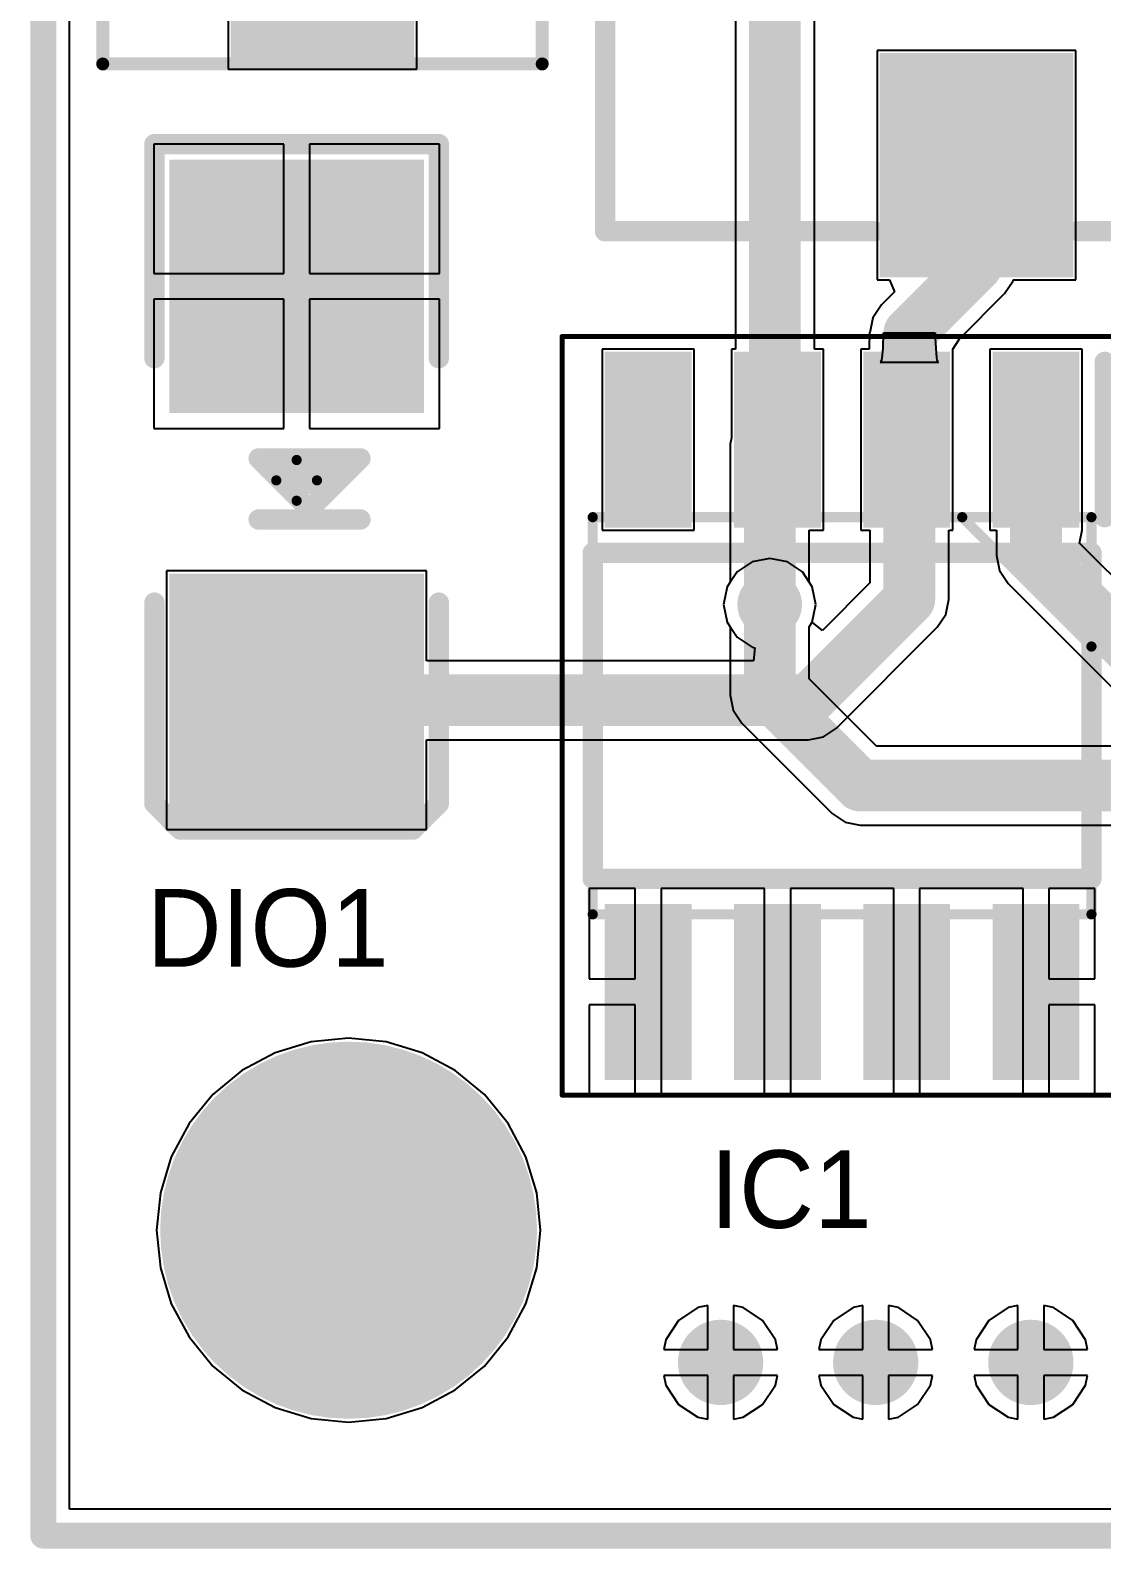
# Model space of a CAD drawing. Header units: millimetres. Extents: x 3.76 to 6.92, y 1.08 to 2.74.
# Drawn here: x 3.758 to 4.172, y 1.076 to 1.663 of the extents above; entities that cross this region are included whole.
import ezdxf

# ---------------------------------------------------------------- set-up
doc = ezdxf.new("R2010")
doc.units = ezdxf.units.MM
doc.header["$MEASUREMENT"] = 0
for name, color, linetype in [('BottomLayer', 5, 'Continuous'), ('BottomSolder', 6, 'Continuous'), ('KeepOutLayer', 6, 'Continuous'), ('Mechanical1', 6, 'Continuous'), ('Mechanical13', 56, 'Continuous'), ('Mechanical15', 56, 'Continuous'), ('MultiLayer', 9, 'Continuous'), ('PadHoleLayer', 156, 'Continuous'), ('TopLayer', 1, 'Continuous'), ('TopOverlay', 2, 'Continuous'), ('TopPaste', 8, 'Continuous'), ('TopSolder', 216, 'Continuous'), ('ViaHoleLayer', 16, 'Continuous')]:
    doc.layers.add(name, color=color, linetype=linetype)

# ---------------------------------------------------------------- blocks, each defined once
blk = doc.blocks.new('L_SMD_M_7_3_4_5_48')
at = {"layer": 'TopLayer'}
for points in [[(-0.03346, 0.07874), (0.03346, 0.07874), (-0.03346, 0.15748), (0.03346, 0.15748)], [(-0.03346, -0.15748), (0.03346, -0.15748), (-0.03346, -0.07874), (0.03346, -0.07874)]]:
    blk.add_solid(points, dxfattribs=at)
at = {"layer": 'TopOverlay', "const_width": 0.00787}
for points in [[(-0.1437, -0.1437), (-0.1437, 0.1437)], [(-0.1437, 0.1437), (-0.03937, 0.1437)], [(0.03937, 0.1437), (0.1437, 0.1437)], [(0.1437, -0.1437), (0.1437, 0.1437)], [(-0.1437, -0.1437), (-0.03937, -0.1437)], [(0.03937, -0.1437), (0.1437, -0.1437)]]:
    blk.add_lwpolyline(points, dxfattribs=at)
at = {"layer": 'TopOverlay', "const_width": 0.00394}
for points in [[(-0.14567, 0.1437, 1), (-0.14173, 0.1437, 1)], [(-0.14567, 0.1437, 1), (-0.14173, 0.1437, 1)], [(-0.04134, 0.1437, 1), (-0.0374, 0.1437, 1)], [(0.0374, 0.1437, 1), (0.04134, 0.1437, 1)], [(0.14173, 0.1437, 1), (0.14567, 0.1437, 1)], [(0.14173, 0.1437, 1), (0.14567, 0.1437, 1)], [(-0.14567, -0.1437, 1), (-0.14173, -0.1437, 1)], [(-0.14567, -0.1437, 1), (-0.14173, -0.1437, 1)], [(-0.04134, -0.1437, 1), (-0.0374, -0.1437, 1)], [(0.0374, -0.1437, 1), (0.04134, -0.1437, 1)], [(0.14173, -0.1437, 1), (0.14567, -0.1437, 1)], [(0.14173, -0.1437, 1), (0.14567, -0.1437, 1)]]:
    blk.add_lwpolyline(points, format="xyb", close=True, dxfattribs=at)
at = {"layer": 'TopPaste'}
for points in [[(-0.03346, 0.07874), (0.03346, 0.07874), (-0.03346, 0.15748), (0.03346, 0.15748)], [(-0.03346, -0.15748), (0.03346, -0.15748), (-0.03346, -0.07874), (0.03346, -0.07874)]]:
    blk.add_solid(points, dxfattribs=at)
at = {"layer": 'TopSolder'}
for points in [[(-0.03746, 0.07474), (0.03746, 0.07474), (-0.03746, 0.16148), (0.03746, 0.16148)], [(-0.03746, -0.16148), (0.03746, -0.16148), (-0.03746, -0.07474), (0.03746, -0.07474)]]:
    blk.add_solid(points, dxfattribs=at)
blk = doc.blocks.new('SOIC127P600X175_8N_50')
at = {"layer": 'Mechanical13', "const_width": 0.00394}
for points in [[(-0.07677, 0.04646), (-0.02677, 0.09646)], [(-0.07677, -0.09646), (-0.07677, 0.09646)], [(0.07677, 0.09646), (-0.07677, 0.09646)], [(0.07677, -0.09646), (0.07677, 0.09646)], [(0.07677, -0.09646), (-0.07677, -0.09646)]]:
    blk.add_lwpolyline(points, dxfattribs=at)
at = {"layer": 'Mechanical13', "const_width": 0.00197}
for points in [[(-0.07776, 0.09646, 1), (-0.07579, 0.09646, 1)], [(-0.07776, 0.09646, 1), (-0.07579, 0.09646, 1)], [(-0.02776, 0.09646, 1), (-0.02579, 0.09646, 1)], [(0.07579, 0.09646, 1), (0.07776, 0.09646, 1)], [(0.07579, 0.09646, 1), (0.07776, 0.09646, 1)], [(-0.07776, 0.04646, 1), (-0.07579, 0.04646, 1)], [(-0.07776, -0.09646, 1), (-0.07579, -0.09646, 1)], [(-0.07776, -0.09646, 1), (-0.07579, -0.09646, 1)], [(0.07579, -0.09646, 1), (0.07776, -0.09646, 1)], [(0.07579, -0.09646, 1), (0.07776, -0.09646, 1)]]:
    blk.add_lwpolyline(points, format="xyb", close=True, dxfattribs=at)
at = {"layer": 'Mechanical15', "const_width": 0.00197}
for points in [[(-0.14665, -0.10827), (-0.14665, 0.10827)], [(0.14665, 0.10827), (-0.14665, 0.10827)], [(0.14665, -0.10827), (0.14665, 0.10827)], [(0.14665, -0.10827), (-0.14665, -0.10827)]]:
    blk.add_lwpolyline(points, dxfattribs=at)
at = {"layer": 'Mechanical15', "const_width": 0.000984}
for points in [[(-0.14715, 0.10827, 1), (-0.14616, 0.10827, 1)], [(-0.14715, 0.10827, 1), (-0.14616, 0.10827, 1)], [(0.14616, 0.10827, 1), (0.14715, 0.10827, 1)], [(0.14616, 0.10827, 1), (0.14715, 0.10827, 1)], [(-0.14715, -0.10827, 1), (-0.14616, -0.10827, 1)], [(-0.14715, -0.10827, 1), (-0.14616, -0.10827, 1)], [(0.14616, -0.10827, 1), (0.14715, -0.10827, 1)], [(0.14616, -0.10827, 1), (0.14715, -0.10827, 1)]]:
    blk.add_lwpolyline(points, format="xyb", close=True, dxfattribs=at)
at = {"layer": 'TopLayer'}
for points in [[(-0.13679, 0.0622), (-0.07675, 0.0622), (-0.13679, 0.0878), (-0.07675, 0.0878)], [(0.07675, 0.0622), (0.13679, 0.0622), (0.07675, 0.0878), (0.13679, 0.0878)], [(-0.13679, 0.0122), (-0.07675, 0.0122), (-0.13679, 0.0378), (-0.07675, 0.0378)], [(0.07675, 0.0122), (0.13679, 0.0122), (0.07675, 0.0378), (0.13679, 0.0378)], [(-0.13679, -0.0378), (-0.07675, -0.0378), (-0.13679, -0.0122), (-0.07675, -0.0122)], [(0.07675, -0.0378), (0.13679, -0.0378), (0.07675, -0.0122), (0.13679, -0.0122)], [(-0.13679, -0.0878), (-0.07675, -0.0878), (-0.13679, -0.0622), (-0.07675, -0.0622)], [(0.07675, -0.0878), (0.13679, -0.0878), (0.07675, -0.0622), (0.13679, -0.0622)]]:
    blk.add_solid(points, dxfattribs=at)
at = {"layer": 'TopOverlay', "const_width": 0.00787}
for points in [[(-0.07677, 0.10157), (-0.13681, 0.10157)], [(-0.06299, -0.09646), (-0.06299, 0.09646)], [(0.06299, 0.09646), (-0.06299, 0.09646)], [(0.06299, -0.09646), (0.06299, 0.09646)], [(0.06299, -0.09646), (-0.06299, -0.09646)]]:
    blk.add_lwpolyline(points, dxfattribs=at)
at = {"layer": 'TopOverlay', "const_width": 0.00394}
for points in [[(-0.13878, 0.10157, 1), (-0.13484, 0.10157, 1)], [(-0.07874, 0.10157, 1), (-0.0748, 0.10157, 1)], [(-0.06496, 0.09646, 1), (-0.06102, 0.09646, 1)], [(-0.06496, 0.09646, 1), (-0.06102, 0.09646, 1)], [(0.06102, 0.09646, 1), (0.06496, 0.09646, 1)], [(0.06102, 0.09646, 1), (0.06496, 0.09646, 1)], [(-0.06496, -0.09646, 1), (-0.06102, -0.09646, 1)], [(-0.06496, -0.09646, 1), (-0.06102, -0.09646, 1)], [(0.06102, -0.09646, 1), (0.06496, -0.09646, 1)], [(0.06102, -0.09646, 1), (0.06496, -0.09646, 1)]]:
    blk.add_lwpolyline(points, format="xyb", close=True, dxfattribs=at)
at = {"layer": 'TopPaste'}
for points in [[(-0.13679, 0.0622), (-0.07675, 0.0622), (-0.13679, 0.0878), (-0.07675, 0.0878)], [(0.07675, 0.0622), (0.13679, 0.0622), (0.07675, 0.0878), (0.13679, 0.0878)], [(-0.13679, 0.0122), (-0.07675, 0.0122), (-0.13679, 0.0378), (-0.07675, 0.0378)], [(0.07675, 0.0122), (0.13679, 0.0122), (0.07675, 0.0378), (0.13679, 0.0378)], [(-0.13679, -0.0378), (-0.07675, -0.0378), (-0.13679, -0.0122), (-0.07675, -0.0122)], [(0.07675, -0.0378), (0.13679, -0.0378), (0.07675, -0.0122), (0.13679, -0.0122)], [(-0.13679, -0.0878), (-0.07675, -0.0878), (-0.13679, -0.0622), (-0.07675, -0.0622)], [(0.07675, -0.0878), (0.13679, -0.0878), (0.07675, -0.0622), (0.13679, -0.0622)]]:
    blk.add_solid(points, dxfattribs=at)
at = {"layer": 'TopSolder'}
for points in [[(-0.14079, 0.0582), (-0.07275, 0.0582), (-0.14079, 0.0918), (-0.07275, 0.0918)], [(0.07275, 0.0582), (0.14079, 0.0582), (0.07275, 0.0918), (0.14079, 0.0918)], [(-0.14079, 0.0082), (-0.07275, 0.0082), (-0.14079, 0.0418), (-0.07275, 0.0418)], [(0.07275, 0.0082), (0.14079, 0.0082), (0.07275, 0.0418), (0.14079, 0.0418)], [(-0.14079, -0.0418), (-0.07275, -0.0418), (-0.14079, -0.0082), (-0.07275, -0.0082)], [(0.07275, -0.0418), (0.14079, -0.0418), (0.07275, -0.0082), (0.14079, -0.0082)], [(-0.14079, -0.0918), (-0.07275, -0.0918), (-0.14079, -0.0582), (-0.07275, -0.0582)], [(0.07275, -0.0918), (0.14079, -0.0918), (0.07275, -0.0582), (0.14079, -0.0582)]]:
    blk.add_solid(points, dxfattribs=at)
blk = doc.blocks.new('DIO_SMD_106_55')
at = {"layer": 'Mechanical1', "const_width": 0.00394}
for points in [[(0.005, 0.00787), (0.005, -0.00787)], [(-0.00287, 0), (0.01287, 0)]]:
    blk.add_lwpolyline(points, dxfattribs=at)
at = {"layer": 'Mechanical1', "const_width": 0.00197}
for points in [[(0.00402, 0.00787, 1), (0.00598, 0.00787, 1)], [(-0.00386, 0, 1), (-0.00189, 0, 1)], [(0.01189, 0, 1), (0.01386, 0, 1)], [(0.00402, -0.00787, 1), (0.00598, -0.00787, 1)]]:
    blk.add_lwpolyline(points, format="xyb", close=True, dxfattribs=at)
at = {"layer": 'TopLayer'}
for points in [[(-0.035, 0.04528), (-0.125, 0.04528), (-0.035, -0.04528), (-0.125, -0.04528)], [(0.125, 0.04528), (0.035, 0.04528), (0.125, -0.04528), (0.035, -0.04528)]]:
    blk.add_solid(points, dxfattribs=at)
at = {"layer": 'TopOverlay', "const_width": 0.00787}
for points in [[(-0.12, 0.055), (-0.13, 0.045)], [(-0.12, 0.055), (-0.04224, 0.055)], [(0.05224, 0.055), (0.135, 0.055)], [(0.135, 0.055), (0.135, -0.055)], [(-0.13, 0.045), (-0.13, -0.045)], [(-0.01012, 0.01469), (-0.01012, -0.02468)], [(0.0135, 0.01469), (-0.00618, -0.005)], [(0.0135, 0.01469), (0.0135, -0.02468)], [(0.00957, 0.00681), (0.00957, -0.01681)], [(0.00366, 0.00091), (0.00366, -0.01091)], [(-0.00618, -0.005), (0.0135, -0.02468)], [(-0.13, -0.045), (-0.12, -0.055)], [(-0.12, -0.055), (-0.04224, -0.055)], [(0.05224, -0.055), (0.135, -0.055)]]:
    blk.add_lwpolyline(points, dxfattribs=at)
at = {"layer": 'TopOverlay', "const_width": 0.00394}
for points in [[(-0.12197, 0.055, 1), (-0.11803, 0.055, 1)], [(-0.12197, 0.055, 1), (-0.11803, 0.055, 1)], [(-0.04421, 0.055, 1), (-0.04028, 0.055, 1)], [(0.05028, 0.055, 1), (0.05421, 0.055, 1)], [(0.13303, 0.055, 1), (0.13697, 0.055, 1)], [(0.13303, 0.055, 1), (0.13697, 0.055, 1)], [(-0.13197, 0.045, 1), (-0.12803, 0.045, 1)], [(-0.13197, 0.045, 1), (-0.12803, 0.045, 1)], [(-0.01209, 0.01469, 1), (-0.00815, 0.01469, 1)], [(0.01154, 0.01469, 1), (0.01547, 0.01469, 1)], [(0.01154, 0.01469, 1), (0.01547, 0.01469, 1)], [(0.0076, 0.00681, 1), (0.01154, 0.00681, 1)], [(0.00169, 0.00091, 1), (0.00563, 0.00091, 1)], [(-0.00815, -0.005, 1), (-0.00421, -0.005, 1)], [(-0.00815, -0.005, 1), (-0.00421, -0.005, 1)], [(0.00169, -0.01091, 1), (0.00563, -0.01091, 1)], [(0.0076, -0.01681, 1), (0.01154, -0.01681, 1)], [(-0.01209, -0.02468, 1), (-0.00815, -0.02468, 1)], [(0.01154, -0.02468, 1), (0.01547, -0.02468, 1)], [(0.01154, -0.02468, 1), (0.01547, -0.02468, 1)], [(-0.13197, -0.045, 1), (-0.12803, -0.045, 1)], [(-0.13197, -0.045, 1), (-0.12803, -0.045, 1)], [(-0.12197, -0.055, 1), (-0.11803, -0.055, 1)], [(-0.12197, -0.055, 1), (-0.11803, -0.055, 1)], [(-0.04421, -0.055, 1), (-0.04028, -0.055, 1)], [(0.05028, -0.055, 1), (0.05421, -0.055, 1)], [(0.13303, -0.055, 1), (0.13697, -0.055, 1)], [(0.13303, -0.055, 1), (0.13697, -0.055, 1)]]:
    blk.add_lwpolyline(points, format="xyb", close=True, dxfattribs=at)
at = {"layer": 'TopPaste'}
for points in [[(-0.035, 0.04528), (-0.125, 0.04528), (-0.035, -0.04528), (-0.125, -0.04528)], [(0.125, 0.04528), (0.035, 0.04528), (0.125, -0.04528), (0.035, -0.04528)]]:
    blk.add_solid(points, dxfattribs=at)
at = {"layer": 'TopSolder'}
for points in [[(-0.031, 0.04928), (-0.129, 0.04928), (-0.031, -0.04928), (-0.129, -0.04928)], [(0.129, 0.04928), (0.031, 0.04928), (0.129, -0.04928), (0.031, -0.04928)]]:
    blk.add_solid(points, dxfattribs=at)
blk = doc.blocks.new('CAP_ALU_SMD_4_5_5_1_4_76')
at = {"layer": 'Mechanical13', "const_width": 0.005}
for points in [[(-0.08465, 0.08465), (0.08465, 0.08465)], [(-0.08465, 0.08465), (-0.08465, -0.08465)], [(0.08465, 0.08465), (0.08465, -0.08465)], [(-0.08465, -0.08465), (0.08465, -0.08465)]]:
    blk.add_lwpolyline(points, dxfattribs=at)
at = {"layer": 'Mechanical13'}
for points, const_width in [([(-0.0859, 0.08465, 1), (-0.0834, 0.08465, 1)], 0.0025), ([(-0.0859, 0.08465, 1), (-0.0834, 0.08465, 1)], 0.0025), ([(0.0834, 0.08465, 1), (0.0859, 0.08465, 1)], 0.0025), ([(0.0834, 0.08465, 1), (0.0859, 0.08465, 1)], 0.0025), ([(0.07874, 0, 1), (-0.07874, 0, 1)], 0.005), ([(-0.07999, 0, 1), (-0.07749, 0, 1)], 0.0025), ([(0.07749, 0, 1), (0.07999, 0, 1)], 0.0025), ([(-0.0859, -0.08465, 1), (-0.0834, -0.08465, 1)], 0.0025), ([(-0.0859, -0.08465, 1), (-0.0834, -0.08465, 1)], 0.0025), ([(0.0834, -0.08465, 1), (0.0859, -0.08465, 1)], 0.0025), ([(0.0834, -0.08465, 1), (0.0859, -0.08465, 1)], 0.0025)]:
    blk.add_lwpolyline(points, format="xyb", close=True, dxfattribs=dict(at, const_width=const_width))
at = {"layer": 'Mechanical15', "const_width": 0.005}
for points in [[(-0.125, 0.085), (0.125, 0.085)], [(-0.125, 0.085), (-0.125, -0.085)], [(0.125, 0.085), (0.125, -0.085)], [(0, 0.01181), (0, -0.01181)], [(-0.01181, 0), (0.01181, 0)], [(-0.125, -0.085), (0.125, -0.085)]]:
    blk.add_lwpolyline(points, dxfattribs=at)
at = {"layer": 'Mechanical15', "const_width": 0.0025}
for points in [[(-0.12625, 0.085, 1), (-0.12375, 0.085, 1)], [(-0.12625, 0.085, 1), (-0.12375, 0.085, 1)], [(0.12375, 0.085, 1), (0.12625, 0.085, 1)], [(0.12375, 0.085, 1), (0.12625, 0.085, 1)], [(-0.00125, 0.01181, 1), (0.00125, 0.01181, 1)], [(-0.01306, 0, 1), (-0.01056, 0, 1)], [(0.01056, 0, 1), (0.01306, 0, 1)], [(-0.00125, -0.01181, 1), (0.00125, -0.01181, 1)], [(-0.12625, -0.085, 1), (-0.12375, -0.085, 1)], [(-0.12625, -0.085, 1), (-0.12375, -0.085, 1)], [(0.12375, -0.085, 1), (0.12625, -0.085, 1)], [(0.12375, -0.085, 1), (0.12625, -0.085, 1)]]:
    blk.add_lwpolyline(points, format="xyb", close=True, dxfattribs=at)
at = {"layer": 'TopLayer'}
for points in [[(-0.12205, -0.0315), (-0.01969, -0.0315), (-0.12205, 0.0315), (-0.01969, 0.0315)], [(0.01969, -0.0315), (0.12205, -0.0315), (0.01969, 0.0315), (0.12205, 0.0315)]]:
    blk.add_solid(points, dxfattribs=at)
at = {"layer": 'TopOverlay', "const_width": 0.005}
for points in [[(-0.05315, 0.08465), (-0.08465, 0.05315)], [(-0.05315, 0.08465), (0.08465, 0.08465)], [(0.08465, 0.08465), (0.08465, 0.03937)], [(-0.08465, 0.05315), (-0.08465, 0.03937)], [(-0.08465, -0.03937), (-0.08465, -0.05315)], [(0.08465, -0.03937), (0.08465, -0.08465)], [(-0.08465, -0.05315), (-0.05315, -0.08465)], [(-0.05315, -0.08465), (0.08465, -0.08465)]]:
    blk.add_lwpolyline(points, dxfattribs=at)
at = {"layer": 'TopOverlay', "const_width": 0.0025}
for points in [[(-0.0544, 0.08465, 1), (-0.0519, 0.08465, 1)], [(-0.0544, 0.08465, 1), (-0.0519, 0.08465, 1)], [(0.0834, 0.08465, 1), (0.0859, 0.08465, 1)], [(0.0834, 0.08465, 1), (0.0859, 0.08465, 1)], [(-0.0859, 0.05315, 1), (-0.0834, 0.05315, 1)], [(-0.0859, 0.05315, 1), (-0.0834, 0.05315, 1)], [(-0.0859, 0.03937, 1), (-0.0834, 0.03937, 1)], [(0.0834, 0.03937, 1), (0.0859, 0.03937, 1)], [(-0.0859, -0.03937, 1), (-0.0834, -0.03937, 1)], [(0.0834, -0.03937, 1), (0.0859, -0.03937, 1)], [(-0.0859, -0.05315, 1), (-0.0834, -0.05315, 1)], [(-0.0859, -0.05315, 1), (-0.0834, -0.05315, 1)], [(-0.0544, -0.08465, 1), (-0.0519, -0.08465, 1)], [(-0.0544, -0.08465, 1), (-0.0519, -0.08465, 1)], [(0.0834, -0.08465, 1), (0.0859, -0.08465, 1)], [(0.0834, -0.08465, 1), (0.0859, -0.08465, 1)]]:
    blk.add_lwpolyline(points, format="xyb", close=True, dxfattribs=at)
at = {"layer": 'TopPaste'}
for points in [[(-0.12205, -0.0315), (-0.01969, -0.0315), (-0.12205, 0.0315), (-0.01969, 0.0315)], [(0.01969, -0.0315), (0.12205, -0.0315), (0.01969, 0.0315), (0.12205, 0.0315)]]:
    blk.add_solid(points, dxfattribs=at)
at = {"layer": 'TopSolder'}
for points in [[(-0.12605, -0.0355), (-0.01569, -0.0355), (-0.12605, 0.0355), (-0.01569, 0.0355)], [(0.01569, -0.0355), (0.12605, -0.0355), (0.01569, 0.0355), (0.12605, 0.0355)]]:
    blk.add_solid(points, dxfattribs=at)

msp = doc.modelspace()

# ---------------------------------------------------------------- linework, layer by layer
at = {"layer": 'BottomLayer'}
for p, q in [((3.7732, 1.0912), (3.7732, 2.72435)), ((4.03717, 1.45748), (4.03138, 1.45362)), ((4.044, 1.45884), (4.03717, 1.45748)), ((4.05083, 1.45748), (4.044, 1.45884)), ((4.05662, 1.45362), (4.05083, 1.45748)), ((4.03138, 1.45362), (4.02752, 1.44783)), ((4.06048, 1.44783), (4.05662, 1.45362)), ((4.02752, 1.44783), (4.02616, 1.441)), ((4.06184, 1.441), (4.06048, 1.44783)), ((4.02616, 1.441), (4.02752, 1.43417)), ((4.06048, 1.43417), (4.06184, 1.441)), ((4.02752, 1.43417), (4.02871, 1.43239)), ((4.02871, 1.43239), (4.02871, 1.406)), ((4.05929, 1.43239), (4.06048, 1.43417)), ((4.05929, 1.41233), (4.05929, 1.43239)), ((4.08533, 1.38629), (4.05929, 1.41233)), ((4.02871, 1.406), (4.02987, 1.40015)), ((4.02987, 1.40015), (4.03319, 1.39519)), ((4.03319, 1.39519), (4.06819, 1.36019)), ((4.43143, 1.38629), (4.08533, 1.38629)), ((4.06819, 1.36019), (4.07315, 1.35687)), ((4.07315, 1.35687), (4.079, 1.35571)), ((4.079, 1.35571), (4.45751, 1.35571)), ((3.86662, 1.27194), (3.85269, 1.26771)), ((3.88111, 1.27337), (3.86662, 1.27194)), ((3.8956, 1.27194), (3.88111, 1.27337)), ((3.90953, 1.26771), (3.8956, 1.27194)), ((3.85269, 1.26771), (3.83986, 1.26085)), ((3.92236, 1.26085), (3.90953, 1.26771)), ((3.83986, 1.26085), (3.8286, 1.25162)), ((3.93362, 1.25162), (3.92236, 1.26085)), ((3.8286, 1.25162), (3.81937, 1.24036)), ((3.94285, 1.24036), (3.93362, 1.25162)), ((3.81937, 1.24036), (3.81251, 1.22753)), ((3.94971, 1.22753), (3.94285, 1.24036)), ((3.81251, 1.22753), (3.80828, 1.2136)), ((3.95394, 1.2136), (3.94971, 1.22753)), ((3.80828, 1.2136), (3.80686, 1.19911)), ((3.95537, 1.19911), (3.95394, 1.2136)), ((3.80686, 1.19911), (3.80828, 1.18462)), ((3.95394, 1.18462), (3.95537, 1.19911)), ((3.80828, 1.18462), (3.81251, 1.17069)), ((3.94971, 1.17069), (3.95394, 1.18462)), ((3.81251, 1.17069), (3.81937, 1.15786)), ((3.94285, 1.15786), (3.94971, 1.17069)), ((4.01622, 1.16919), (4.00878, 1.16422)), ((4.02, 1.16995), (4.01622, 1.16919)), ((4.02, 1.153), (4.02, 1.16995)), ((4.03378, 1.16919), (4.03, 1.16995)), ((4.03, 1.16995), (4.03, 1.153)), ((4.04122, 1.16422), (4.03378, 1.16919)), ((4.07622, 1.16919), (4.06878, 1.16422)), ((4.08, 1.16995), (4.07622, 1.16919)), ((4.08, 1.153), (4.08, 1.16995)), ((4.09378, 1.16919), (4.09, 1.16995)), ((4.09, 1.16995), (4.09, 1.153)), ((4.10122, 1.16422), (4.09378, 1.16919)), ((4.13622, 1.16919), (4.12878, 1.16422)), ((4.14, 1.16995), (4.13622, 1.16919)), ((4.14, 1.153), (4.14, 1.16995)), ((4.15378, 1.16919), (4.15, 1.16995)), ((4.15, 1.16995), (4.15, 1.153)), ((4.16122, 1.16422), (4.15378, 1.16919)), ((4.00878, 1.16422), (4.00381, 1.15678)), ((4.04619, 1.15678), (4.04122, 1.16422)), ((4.06878, 1.16422), (4.06381, 1.15678)), ((4.10619, 1.15678), (4.10122, 1.16422)), ((4.12878, 1.16422), (4.12381, 1.15678)), ((4.16619, 1.15678), (4.16122, 1.16422)), ((3.81937, 1.15786), (3.8286, 1.1466)), ((3.93362, 1.1466), (3.94285, 1.15786)), ((4.00381, 1.15678), (4.00305, 1.153)), ((4.04695, 1.153), (4.04619, 1.15678)), ((4.06381, 1.15678), (4.06305, 1.153)), ((4.10695, 1.153), (4.10619, 1.15678)), ((4.12381, 1.15678), (4.12305, 1.153)), ((4.16695, 1.153), (4.16619, 1.15678)), ((4.00305, 1.153), (4.02, 1.153)), ((4.03, 1.153), (4.04695, 1.153)), ((4.06305, 1.153), (4.08, 1.153)), ((4.09, 1.153), (4.10695, 1.153)), ((4.12305, 1.153), (4.14, 1.153)), ((4.15, 1.153), (4.16695, 1.153)), ((3.8286, 1.1466), (3.83986, 1.13737)), ((3.92236, 1.13737), (3.93362, 1.1466)), ((4.02, 1.143), (4.00305, 1.143)), ((4.00305, 1.143), (4.00381, 1.13922)), ((4.00381, 1.13922), (4.00878, 1.13178)), ((4.02, 1.12605), (4.02, 1.143)), ((4.04695, 1.143), (4.03, 1.143)), ((4.03, 1.143), (4.03, 1.12605)), ((4.04122, 1.13178), (4.04619, 1.13922)), ((4.04619, 1.13922), (4.04695, 1.143)), ((4.08, 1.143), (4.06305, 1.143)), ((4.06305, 1.143), (4.06381, 1.13922)), ((4.06381, 1.13922), (4.06878, 1.13178)), ((4.08, 1.12605), (4.08, 1.143)), ((4.10695, 1.143), (4.09, 1.143)), ((4.09, 1.143), (4.09, 1.12605)), ((4.10122, 1.13178), (4.10619, 1.13922)), ((4.10619, 1.13922), (4.10695, 1.143)), ((4.14, 1.143), (4.12305, 1.143)), ((4.12305, 1.143), (4.12381, 1.13922)), ((4.12381, 1.13922), (4.12878, 1.13178)), ((4.14, 1.12605), (4.14, 1.143)), ((4.16695, 1.143), (4.15, 1.143)), ((4.15, 1.143), (4.15, 1.12605)), ((4.16122, 1.13178), (4.16619, 1.13922)), ((4.16619, 1.13922), (4.16695, 1.143)), ((3.83986, 1.13737), (3.85269, 1.13051)), ((3.90953, 1.13051), (3.92236, 1.13737)), ((3.85269, 1.13051), (3.86662, 1.12628)), ((3.8956, 1.12628), (3.90953, 1.13051)), ((4.00878, 1.13178), (4.01622, 1.12681)), ((4.03378, 1.12681), (4.04122, 1.13178)), ((4.06878, 1.13178), (4.07622, 1.12681)), ((4.09378, 1.12681), (4.10122, 1.13178)), ((4.12878, 1.13178), (4.13622, 1.12681)), ((4.15378, 1.12681), (4.16122, 1.13178)), ((3.86662, 1.12628), (3.88111, 1.12485)), ((3.88111, 1.12485), (3.8956, 1.12628)), ((4.01622, 1.12681), (4.02, 1.12605)), ((4.03, 1.12605), (4.03378, 1.12681)), ((4.07622, 1.12681), (4.08, 1.12605)), ((4.09, 1.12605), (4.09378, 1.12681)), ((4.13622, 1.12681), (4.14, 1.12605)), ((4.15, 1.12605), (4.15378, 1.12681)), ((6.90241, 1.0912), (3.7732, 1.0912))]:
    msp.add_line(p, q, dxfattribs=at)
for points, const_width in [([(4.03775, 1.441, 1), (4.05025, 1.441, 1)], 0.0125), ([(4.039, 1.441, 1), (4.049, 1.441, 1)], 0.01), ([(4.039, 1.406, 1), (4.049, 1.406, 1)], 0.01), ([(4.039, 1.406, 1), (4.049, 1.406, 1)], 0.01), ([(4.074, 1.371, 1), (4.084, 1.371, 1)], 0.01), ([(4.074, 1.371, 1), (4.084, 1.371, 1)], 0.01), ([(3.84666, 1.19911, 1), (3.91556, 1.19911, 1)], 0.0689), ([(4.01875, 1.148, 1), (4.03125, 1.148, 1)], 0.0125), ([(4.07875, 1.148, 1), (4.09125, 1.148, 1)], 0.0125), ([(4.13875, 1.148, 1), (4.15125, 1.148, 1)], 0.0125)]:
    msp.add_lwpolyline(points, format="xyb", close=True, dxfattribs=dict(at, const_width=const_width))
at = {"layer": 'BottomLayer', "const_width": 0.02}
for points in [[(4.044, 1.406), (4.044, 1.441)], [(4.044, 1.406), (4.079, 1.371)], [(4.079, 1.371), (4.46384, 1.371)]]:
    msp.add_lwpolyline(points, dxfattribs=at)
at = {"layer": 'BottomSolder'}
for points, const_width in [([(3.84466, 1.19911, 1), (3.91756, 1.19911, 1)], 0.0729), ([(4.01675, 1.148, 1), (4.03325, 1.148, 1)], 0.0165), ([(4.07675, 1.148, 1), (4.09325, 1.148, 1)], 0.0165), ([(4.13675, 1.148, 1), (4.15325, 1.148, 1)], 0.0165)]:
    msp.add_lwpolyline(points, format="xyb", close=True, dxfattribs=dict(at, const_width=const_width))
at = {"layer": 'KeepOutLayer', "const_width": 0.01}
for points in [[(3.763, 1.081), (3.763, 2.73454)], [(3.763, 1.081), (6.91261, 1.081)]]:
    msp.add_lwpolyline(points, dxfattribs=at)
at = {"layer": 'KeepOutLayer', "const_width": 0.005}
msp.add_lwpolyline([(3.7605, 1.081, 1), (3.7655, 1.081, 1)], format="xyb", close=True, dxfattribs=at)
msp.add_lwpolyline([(3.7605, 1.081, 1), (3.7655, 1.081, 1)], format="xyb", close=True, dxfattribs=at)
at = {"layer": 'MultiLayer'}
for points, const_width in [([(4.03775, 1.441, 1), (4.05025, 1.441, 1)], 0.0125), ([(3.84666, 1.19911, 1), (3.91556, 1.19911, 1)], 0.0689), ([(4.01875, 1.148, 1), (4.03125, 1.148, 1)], 0.0125), ([(4.07875, 1.148, 1), (4.09125, 1.148, 1)], 0.0125), ([(4.13875, 1.148, 1), (4.15125, 1.148, 1)], 0.0125)]:
    msp.add_lwpolyline(points, format="xyb", close=True, dxfattribs=dict(at, const_width=const_width))
at = {"layer": 'PadHoleLayer', "const_width": 0.0689}
msp.add_lwpolyline([(3.84666, 1.19911, 1), (3.91556, 1.19911, 1)], format="xyb", close=True, dxfattribs=at)
at = {"layer": 'TopLayer'}
for p, q in [((3.7732, 1.0912), (3.7732, 2.72435)), ((3.8345, 1.76032), (3.8345, 1.64795)), ((3.9075, 1.64795), (3.9075, 1.68884)), ((4.03071, 1.68884), (4.03071, 1.53979)), ((4.06129, 1.53979), (4.06129, 1.68927)), ((4.16246, 1.65526), (4.08554, 1.65526)), ((4.08554, 1.65526), (4.08554, 1.56652)), ((4.16246, 1.56652), (4.16246, 1.65526)), ((3.8345, 1.64795), (3.9075, 1.64795)), ((3.856, 1.619), (3.80572, 1.619)), ((3.80572, 1.619), (3.80572, 1.569)), ((3.856, 1.569), (3.856, 1.619)), ((3.91628, 1.619), (3.866, 1.619)), ((3.866, 1.619), (3.866, 1.569)), ((3.91628, 1.569), (3.91628, 1.619)), ((3.80572, 1.569), (3.856, 1.569)), ((3.866, 1.569), (3.91628, 1.569)), ((4.08554, 1.56652), (4.09036, 1.56652)), ((4.09227, 1.5619), (4.08719, 1.55681)), ((4.09036, 1.56652), (4.09227, 1.5619)), ((4.13481, 1.56119), (4.13813, 1.56615)), ((4.13813, 1.56615), (4.1382, 1.56652)), ((4.1382, 1.56652), (4.16246, 1.56652)), ((3.856, 1.559), (3.80572, 1.559)), ((3.80572, 1.559), (3.80572, 1.509)), ((3.856, 1.509), (3.856, 1.559)), ((3.91628, 1.559), (3.866, 1.559)), ((3.866, 1.559), (3.866, 1.509)), ((3.91628, 1.509), (3.91628, 1.559)), ((4.08719, 1.55681), (4.08387, 1.55185)), ((4.11736, 1.54373), (4.13481, 1.56119)), ((4.08387, 1.55185), (4.08284, 1.54669)), ((4.08259, 1.54611), (4.08247, 1.54043)), ((4.08284, 1.54669), (4.08259, 1.54611)), ((4.08788, 1.54016), (4.088, 1.546)), ((4.088, 1.546), (4.108, 1.546)), ((4.108, 1.546), (4.10801, 1.54382)), ((4.10801, 1.54382), (4.10848, 1.53638)), ((4.0148, 1.53979), (3.9792, 1.53979)), ((3.9792, 1.53979), (3.9792, 1.46975)), ((4.0148, 1.46975), (4.0148, 1.53979)), ((4.03071, 1.53979), (4.0292, 1.53979)), ((4.0292, 1.53979), (4.0292, 1.50551)), ((4.0648, 1.53979), (4.06129, 1.53979)), ((4.0648, 1.46975), (4.0648, 1.53979)), ((4.08242, 1.53979), (4.0792, 1.53979)), ((4.0792, 1.53979), (4.0792, 1.46975)), ((4.08247, 1.54043), (4.08242, 1.53979)), ((4.08767, 1.53741), (4.08788, 1.54016)), ((4.1148, 1.53979), (4.11736, 1.54373)), ((4.1148, 1.46975), (4.1148, 1.53979)), ((4.1648, 1.53979), (4.1292, 1.53979)), ((4.1292, 1.53979), (4.1292, 1.46975)), ((4.1648, 1.46975), (4.1648, 1.53979)), ((4.08667, 1.53455), (4.08692, 1.53467)), ((4.10933, 1.53455), (4.08667, 1.53455)), ((4.08692, 1.53467), (4.08715, 1.53501)), ((4.08715, 1.53501), (4.08735, 1.53558)), ((4.08735, 1.53558), (4.08752, 1.53638)), ((4.08752, 1.53638), (4.08767, 1.53741)), ((4.10848, 1.53638), (4.10865, 1.53558)), ((4.10865, 1.53558), (4.10885, 1.53501)), ((4.10885, 1.53501), (4.10908, 1.53467)), ((4.10908, 1.53467), (4.10933, 1.53455)), ((3.80572, 1.509), (3.856, 1.509)), ((3.866, 1.509), (3.91628, 1.509)), ((4.0292, 1.50551), (4.02871, 1.503)), ((4.02871, 1.503), (4.02871, 1.44961)), ((3.9792, 1.46975), (4.0148, 1.46975)), ((4.05929, 1.44961), (4.05929, 1.46975)), ((4.05929, 1.46975), (4.0648, 1.46975)), ((4.0792, 1.46975), (4.08271, 1.46975)), ((4.08271, 1.46975), (4.08271, 1.44933)), ((4.11329, 1.443), (4.11329, 1.46975)), ((4.11329, 1.46975), (4.1148, 1.46975)), ((4.1292, 1.46975), (4.13171, 1.46975)), ((4.13171, 1.46975), (4.13171, 1.46)), ((4.16388, 1.46475), (4.1648, 1.46975)), ((4.1648, 1.46975), (4.1648, 1.46975)), ((4.2061, 1.42253), (4.16388, 1.46475)), ((4.13171, 1.46), (4.13287, 1.45415)), ((3.91128, 1.454), (3.81072, 1.454)), ((3.81072, 1.454), (3.81072, 1.354)), ((3.91128, 1.41929), (3.91128, 1.454)), ((4.13287, 1.45415), (4.13619, 1.44919)), ((4.02752, 1.44783), (4.02616, 1.441)), ((4.02871, 1.44961), (4.02752, 1.44783)), ((4.06048, 1.44783), (4.05929, 1.44961)), ((4.06184, 1.441), (4.06048, 1.44783)), ((4.08271, 1.44933), (4.06439, 1.43102)), ((4.13619, 1.44919), (4.18895, 1.39642)), ((4.02616, 1.441), (4.02752, 1.43417)), ((4.06048, 1.43417), (4.06184, 1.441)), ((4.11213, 1.43715), (4.11329, 1.443)), ((4.02752, 1.43417), (4.03138, 1.42838)), ((4.06439, 1.43102), (4.06048, 1.43417)), ((4.10881, 1.43219), (4.11213, 1.43715)), ((4.03138, 1.42838), (4.03717, 1.42452)), ((4.06981, 1.39319), (4.10881, 1.43219)), ((4.03717, 1.42452), (4.03829, 1.42429)), ((4.03829, 1.42429), (4.03779, 1.41929)), ((4.03779, 1.41929), (3.91128, 1.41929)), ((4.06485, 1.38987), (4.06981, 1.39319)), ((3.91128, 1.354), (3.91128, 1.38871)), ((3.91128, 1.38871), (4.059, 1.38871)), ((4.059, 1.38871), (4.06485, 1.38987)), ((3.81072, 1.354), (3.91128, 1.354)), ((3.992, 1.33125), (3.9742, 1.33125)), ((3.9742, 1.33125), (3.9742, 1.29623)), ((3.992, 1.29623), (3.992, 1.33125)), ((4.0192, 1.33125), (4.002, 1.33125)), ((4.002, 1.33125), (4.002, 1.29123)), ((4.0198, 1.33125), (4.0192, 1.33125)), ((4.0242, 1.33125), (4.0198, 1.33125)), ((4.0248, 1.33125), (4.0242, 1.33125)), ((4.042, 1.33125), (4.0248, 1.33125)), ((4.042, 1.29123), (4.042, 1.33125)), ((4.0692, 1.33125), (4.052, 1.33125)), ((4.052, 1.33125), (4.052, 1.29123)), ((4.0698, 1.33125), (4.0692, 1.33125)), ((4.0742, 1.33125), (4.0698, 1.33125)), ((4.0748, 1.33125), (4.0742, 1.33125)), ((4.092, 1.33125), (4.0748, 1.33125)), ((4.092, 1.29123), (4.092, 1.33125)), ((4.1192, 1.33125), (4.102, 1.33125)), ((4.102, 1.33125), (4.102, 1.29123)), ((4.1198, 1.33125), (4.1192, 1.33125)), ((4.1242, 1.33125), (4.1198, 1.33125)), ((4.1248, 1.33125), (4.1242, 1.33125)), ((4.142, 1.33125), (4.1248, 1.33125)), ((4.142, 1.29123), (4.142, 1.33125)), ((4.1698, 1.33125), (4.152, 1.33125)), ((4.152, 1.33125), (4.152, 1.29623)), ((4.1698, 1.29623), (4.1698, 1.33125)), ((3.9742, 1.29623), (3.992, 1.29623)), ((4.152, 1.29623), (4.1698, 1.29623)), ((3.992, 1.28623), (3.9742, 1.28623)), ((3.9742, 1.28623), (3.9742, 1.25121)), ((3.992, 1.25121), (3.992, 1.28623)), ((4.002, 1.29123), (4.002, 1.25121)), ((4.042, 1.25121), (4.042, 1.29123)), ((4.052, 1.29123), (4.052, 1.25121)), ((4.092, 1.25121), (4.092, 1.29123)), ((4.102, 1.29123), (4.102, 1.25121)), ((4.142, 1.25121), (4.142, 1.29123)), ((4.1698, 1.28623), (4.152, 1.28623)), ((4.152, 1.28623), (4.152, 1.25121)), ((4.1698, 1.25121), (4.1698, 1.28623)), ((3.86662, 1.27194), (3.85269, 1.26771)), ((3.88111, 1.27337), (3.86662, 1.27194)), ((3.8956, 1.27194), (3.88111, 1.27337)), ((3.90953, 1.26771), (3.8956, 1.27194)), ((3.85269, 1.26771), (3.83986, 1.26085)), ((3.92236, 1.26085), (3.90953, 1.26771)), ((3.83986, 1.26085), (3.8286, 1.25162)), ((3.93362, 1.25162), (3.92236, 1.26085)), ((3.8286, 1.25162), (3.81937, 1.24036)), ((3.94285, 1.24036), (3.93362, 1.25162)), ((3.9742, 1.25121), (3.992, 1.25121)), ((4.002, 1.25121), (4.0192, 1.25121)), ((4.0192, 1.25121), (4.0198, 1.25121)), ((4.0198, 1.25121), (4.0242, 1.25121)), ((4.0242, 1.25121), (4.0248, 1.25121)), ((4.0248, 1.25121), (4.042, 1.25121)), ((4.052, 1.25121), (4.0692, 1.25121)), ((4.0692, 1.25121), (4.0698, 1.25121)), ((4.0698, 1.25121), (4.0742, 1.25121)), ((4.0742, 1.25121), (4.0748, 1.25121)), ((4.0748, 1.25121), (4.092, 1.25121)), ((4.102, 1.25121), (4.1192, 1.25121)), ((4.1192, 1.25121), (4.1198, 1.25121)), ((4.1198, 1.25121), (4.1242, 1.25121)), ((4.1242, 1.25121), (4.1248, 1.25121)), ((4.1248, 1.25121), (4.142, 1.25121)), ((4.152, 1.25121), (4.1698, 1.25121)), ((3.81937, 1.24036), (3.81251, 1.22753)), ((3.94971, 1.22753), (3.94285, 1.24036)), ((3.81251, 1.22753), (3.80828, 1.2136)), ((3.95394, 1.2136), (3.94971, 1.22753)), ((3.80828, 1.2136), (3.80686, 1.19911)), ((3.95537, 1.19911), (3.95394, 1.2136)), ((3.80686, 1.19911), (3.80828, 1.18462)), ((3.95394, 1.18462), (3.95537, 1.19911)), ((3.80828, 1.18462), (3.81251, 1.17069)), ((3.94971, 1.17069), (3.95394, 1.18462)), ((3.81251, 1.17069), (3.81937, 1.15786)), ((3.94285, 1.15786), (3.94971, 1.17069)), ((4.01622, 1.16919), (4.00878, 1.16422)), ((4.02, 1.16995), (4.01622, 1.16919)), ((4.02, 1.153), (4.02, 1.16995)), ((4.03378, 1.16919), (4.03, 1.16995)), ((4.03, 1.16995), (4.03, 1.153)), ((4.04122, 1.16422), (4.03378, 1.16919)), ((4.07622, 1.16919), (4.06878, 1.16422)), ((4.08, 1.16995), (4.07622, 1.16919)), ((4.08, 1.153), (4.08, 1.16995)), ((4.09378, 1.16919), (4.09, 1.16995)), ((4.09, 1.16995), (4.09, 1.153)), ((4.10122, 1.16422), (4.09378, 1.16919)), ((4.13622, 1.16919), (4.12878, 1.16422)), ((4.14, 1.16995), (4.13622, 1.16919)), ((4.14, 1.153), (4.14, 1.16995)), ((4.15378, 1.16919), (4.15, 1.16995)), ((4.15, 1.16995), (4.15, 1.153)), ((4.16122, 1.16422), (4.15378, 1.16919)), ((4.00878, 1.16422), (4.00381, 1.15678)), ((4.04619, 1.15678), (4.04122, 1.16422)), ((4.06878, 1.16422), (4.06381, 1.15678)), ((4.10619, 1.15678), (4.10122, 1.16422)), ((4.12878, 1.16422), (4.12381, 1.15678)), ((4.16619, 1.15678), (4.16122, 1.16422)), ((3.81937, 1.15786), (3.8286, 1.1466)), ((3.93362, 1.1466), (3.94285, 1.15786)), ((4.00381, 1.15678), (4.00305, 1.153)), ((4.04695, 1.153), (4.04619, 1.15678)), ((4.06381, 1.15678), (4.06305, 1.153)), ((4.10695, 1.153), (4.10619, 1.15678)), ((4.12381, 1.15678), (4.12305, 1.153)), ((4.16695, 1.153), (4.16619, 1.15678)), ((4.00305, 1.153), (4.02, 1.153)), ((4.03, 1.153), (4.04695, 1.153)), ((4.06305, 1.153), (4.08, 1.153)), ((4.09, 1.153), (4.10695, 1.153)), ((4.12305, 1.153), (4.14, 1.153)), ((4.15, 1.153), (4.16695, 1.153)), ((3.8286, 1.1466), (3.83986, 1.13737)), ((3.92236, 1.13737), (3.93362, 1.1466)), ((4.02, 1.143), (4.00305, 1.143)), ((4.00305, 1.143), (4.00381, 1.13922)), ((4.00381, 1.13922), (4.00878, 1.13178)), ((4.02, 1.12605), (4.02, 1.143)), ((4.04695, 1.143), (4.03, 1.143)), ((4.03, 1.143), (4.03, 1.12605)), ((4.04122, 1.13178), (4.04619, 1.13922)), ((4.04619, 1.13922), (4.04695, 1.143)), ((4.08, 1.143), (4.06305, 1.143)), ((4.06305, 1.143), (4.06381, 1.13922)), ((4.06381, 1.13922), (4.06878, 1.13178)), ((4.08, 1.12605), (4.08, 1.143)), ((4.10695, 1.143), (4.09, 1.143)), ((4.09, 1.143), (4.09, 1.12605)), ((4.10122, 1.13178), (4.10619, 1.13922)), ((4.10619, 1.13922), (4.10695, 1.143)), ((4.14, 1.143), (4.12305, 1.143)), ((4.12305, 1.143), (4.12381, 1.13922)), ((4.12381, 1.13922), (4.12878, 1.13178)), ((4.14, 1.12605), (4.14, 1.143)), ((4.16695, 1.143), (4.15, 1.143)), ((4.15, 1.143), (4.15, 1.12605)), ((4.16122, 1.13178), (4.16619, 1.13922)), ((4.16619, 1.13922), (4.16695, 1.143)), ((3.83986, 1.13737), (3.85269, 1.13051)), ((3.90953, 1.13051), (3.92236, 1.13737)), ((3.85269, 1.13051), (3.86662, 1.12628)), ((3.8956, 1.12628), (3.90953, 1.13051)), ((4.00878, 1.13178), (4.01622, 1.12681)), ((4.03378, 1.12681), (4.04122, 1.13178)), ((4.06878, 1.13178), (4.07622, 1.12681)), ((4.09378, 1.12681), (4.10122, 1.13178)), ((4.12878, 1.13178), (4.13622, 1.12681)), ((4.15378, 1.12681), (4.16122, 1.13178)), ((3.86662, 1.12628), (3.88111, 1.12485)), ((3.88111, 1.12485), (3.8956, 1.12628)), ((4.01622, 1.12681), (4.02, 1.12605)), ((4.03, 1.12605), (4.03378, 1.12681)), ((4.07622, 1.12681), (4.08, 1.12605)), ((4.09, 1.12605), (4.09378, 1.12681)), ((4.13622, 1.12681), (4.14, 1.12605)), ((4.15, 1.12605), (4.15378, 1.12681)), ((4.49235, 1.0912), (3.7732, 1.0912))]:
    msp.add_line(p, q, dxfattribs=at)
at = {"layer": 'TopLayer', "const_width": 0.02}
for points in [[(4.046, 1.505), (4.046, 1.70413)], [(4.124, 1.572), (4.124, 1.61089)], [(4.098, 1.546), (4.124, 1.572)], [(4.098, 1.443), (4.098, 1.546)], [(4.044, 1.503), (4.046, 1.505)], [(4.147, 1.50477), (4.147, 1.507)], [(4.147, 1.46), (4.147, 1.50477)], [(4.044, 1.441), (4.044, 1.503)], [(4.147, 1.46), (4.19976, 1.40724)], [(4.059, 1.404), (4.098, 1.443)], [(3.861, 1.404), (4.059, 1.404)]]:
    msp.add_lwpolyline(points, dxfattribs=at)
at = {"layer": 'TopLayer'}
for points, const_width in [([(4.119, 1.61089, 1), (4.129, 1.61089, 1)], 0.01), ([(4.119, 1.572, 1), (4.129, 1.572, 1)], 0.01), ([(4.119, 1.572, 1), (4.129, 1.572, 1)], 0.01), ([(4.093, 1.546, 1), (4.103, 1.546, 1)], 0.01), ([(4.093, 1.546, 1), (4.103, 1.546, 1)], 0.01), ([(4.041, 1.505, 1), (4.051, 1.505, 1)], 0.01), ([(4.041, 1.505, 1), (4.051, 1.505, 1)], 0.01), ([(4.142, 1.507, 1), (4.152, 1.507, 1)], 0.01), ([(4.142, 1.50477, 1), (4.152, 1.50477, 1)], 0.01), ([(4.142, 1.50477, 1), (4.152, 1.50477, 1)], 0.01), ([(4.039, 1.503, 1), (4.049, 1.503, 1)], 0.01), ([(4.039, 1.503, 1), (4.049, 1.503, 1)], 0.01), ([(4.142, 1.46, 1), (4.152, 1.46, 1)], 0.01), ([(4.142, 1.46, 1), (4.152, 1.46, 1)], 0.01), ([(4.03775, 1.441, 1), (4.05025, 1.441, 1)], 0.0125), ([(4.039, 1.441, 1), (4.049, 1.441, 1)], 0.01), ([(4.093, 1.443, 1), (4.103, 1.443, 1)], 0.01), ([(4.093, 1.443, 1), (4.103, 1.443, 1)], 0.01), ([(3.856, 1.404, 1), (3.866, 1.404, 1)], 0.01), ([(4.054, 1.404, 1), (4.064, 1.404, 1)], 0.01), ([(4.054, 1.404, 1), (4.064, 1.404, 1)], 0.01), ([(3.84666, 1.19911, 1), (3.91556, 1.19911, 1)], 0.0689), ([(4.01875, 1.148, 1), (4.03125, 1.148, 1)], 0.0125), ([(4.07875, 1.148, 1), (4.09125, 1.148, 1)], 0.0125), ([(4.13875, 1.148, 1), (4.15125, 1.148, 1)], 0.0125)]:
    msp.add_lwpolyline(points, format="xyb", close=True, dxfattribs=dict(at, const_width=const_width))
at = {"layer": 'TopSolder'}
for points, const_width in [([(3.84466, 1.19911, 1), (3.91756, 1.19911, 1)], 0.0729), ([(4.01675, 1.148, 1), (4.03325, 1.148, 1)], 0.0165), ([(4.07675, 1.148, 1), (4.09325, 1.148, 1)], 0.0165), ([(4.13675, 1.148, 1), (4.15325, 1.148, 1)], 0.0165)]:
    msp.add_lwpolyline(points, format="xyb", close=True, dxfattribs=dict(at, const_width=const_width))
at = {"layer": 'ViaHoleLayer', "const_width": 0.0075}
for points in [[(4.04025, 1.441, 1), (4.04775, 1.441, 1)], [(4.02125, 1.148, 1), (4.02875, 1.148, 1)], [(4.08125, 1.148, 1), (4.08875, 1.148, 1)], [(4.14125, 1.148, 1), (4.14875, 1.148, 1)]]:
    msp.add_lwpolyline(points, format="xyb", close=True, dxfattribs=at)

# ---------------------------------------------------------------- block references
for name, p, rotation in [('CAP_ALU_SMD_4_5_5_1_4_76', (3.871, 1.775), 90), ('DIO_SMD_106_55', (3.861, 1.484), 90), ('SOIC127P600X175_8N_50', (4.072, 1.398), 270)]:
    msp.add_blockref(name, p, dxfattribs=dict(rotation=rotation))
msp.add_blockref('L_SMD_M_7_3_4_5_48', (4.124, 1.729))

# ---------------------------------------------------------------- texts
at = {"layer": 'TopOverlay'}
for s, p in [('DIO1', (3.803, 1.301)), ('IC1', (4.021, 1.2))]:
    msp.add_text(s, height=0.03, dxfattribs=at).set_placement(p)

doc.saveas('drawing.dxf')
